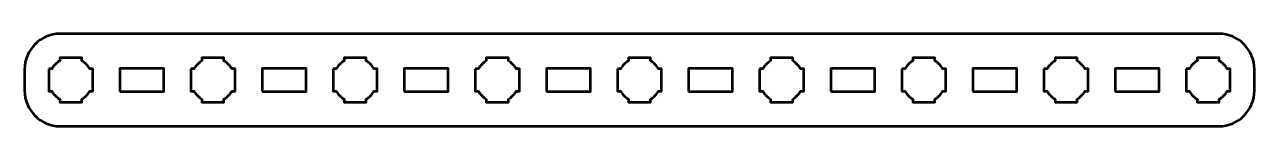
# Model space of a CAD drawing. Header units: centimetres. Extents: x -19.1 to -1.9, y -15.5 to -14.2.
import ezdxf

# ---------------------------------------------------------------- set-up
doc = ezdxf.new("R2010")
doc.units = ezdxf.units.CM
doc.header["$MEASUREMENT"] = 0
doc.layers.add('Layer 1', color=7, linetype='Continuous')

msp = doc.modelspace()

# ---------------------------------------------------------------- linework, layer by layer
at = {"layer": 'Layer 1', "color": 250, "lineweight": 53}
for points in [[(-17.81, -15.01), (-17.19, -15.01), (-17.19, -14.69), (-17.81, -14.69), (-17.81, -15.01)], [(-15.81, -15.01), (-15.19, -15.01), (-15.19, -14.69), (-15.81, -14.69), (-15.81, -15.01)], [(-13.81, -15.01), (-13.19, -15.01), (-13.19, -14.69), (-13.81, -14.69), (-13.81, -15.01)], [(-11.81, -15.01), (-11.19, -15.01), (-11.19, -14.69), (-11.81, -14.69), (-11.81, -15.01)], [(-9.81, -15.01), (-9.19, -15.01), (-9.19, -14.69), (-9.81, -14.69), (-9.81, -15.01)], [(-7.81, -15.01), (-7.19, -15.01), (-7.19, -14.69), (-7.81, -14.69), (-7.81, -15.01)], [(-5.81, -15.01), (-5.19, -15.01), (-5.19, -14.69), (-5.81, -14.69), (-5.81, -15.01)], [(-3.81, -15.01), (-3.19, -15.01), (-3.19, -14.69), (-3.81, -14.69), (-3.81, -15.01)]]:
    msp.add_lwpolyline(points, close=True, dxfattribs=at)
msp.add_open_spline([(-19.15, -15), (-19.15, -15), (-19.15, -14.7), (-19.15, -14.7), (-19.15, -14.7), (-19.15, -14.42391), (-18.92609, -14.2), (-18.65, -14.2), (-18.65, -14.2), (-18.65, -14.2), (-2.35, -14.2), (-2.35, -14.2), (-2.35, -14.2), (-2.07391, -14.2), (-1.85, -14.42391), (-1.85, -14.7), (-1.85, -14.7), (-1.85, -14.7), (-1.85, -15), (-1.85, -15), (-1.85, -15), (-1.85, -15.27609), (-2.07391, -15.5), (-2.35, -15.5), (-2.35, -15.5), (-2.35, -15.5), (-18.65, -15.5), (-18.65, -15.5), (-18.65, -15.5), (-18.92609, -15.5), (-19.15, -15.27609), (-19.15, -15)], degree=3, knots=[0, 0, 0, 0, 0.125, 0.125, 0.125, 0.125, 0.25, 0.25, 0.25, 0.25, 0.375, 0.375, 0.375, 0.375, 0.5, 0.5, 0.5, 0.5, 0.625, 0.625, 0.625, 0.625, 0.75, 0.75, 0.75, 0.75, 0.875, 0.875, 0.875, 0.875, 1, 1, 1, 1], dxfattribs=at)
at = {"layer": 'Layer 1', "lineweight": 53}
for points in [[(-18.81, -14.695), (-18.81, -14.695), (-18.76851, -14.695), (-18.76851, -14.695), (-18.76851, -14.695), (-18.74128, -14.64795), (-18.70205, -14.60872), (-18.655, -14.58149), (-18.655, -14.58149), (-18.655, -14.58149), (-18.655, -14.54), (-18.655, -14.54), (-18.655, -14.54), (-18.655, -14.54), (-18.5, -14.54), (-18.5, -14.54), (-18.5, -14.54), (-18.5, -14.54), (-18.345, -14.54), (-18.345, -14.54), (-18.345, -14.54), (-18.345, -14.54), (-18.345, -14.58149), (-18.345, -14.58149), (-18.345, -14.58149), (-18.29795, -14.60872), (-18.25872, -14.64795), (-18.23149, -14.695), (-18.23149, -14.695), (-18.23149, -14.695), (-18.19, -14.695), (-18.19, -14.695), (-18.19, -14.695), (-18.19, -14.695), (-18.19, -14.85), (-18.19, -14.85), (-18.19, -14.85), (-18.19, -14.85), (-18.19, -15.005), (-18.19, -15.005), (-18.19, -15.005), (-18.19, -15.005), (-18.23149, -15.005), (-18.23149, -15.005), (-18.23149, -15.005), (-18.25872, -15.05205), (-18.29795, -15.09128), (-18.345, -15.11851), (-18.345, -15.11851), (-18.345, -15.11851), (-18.345, -15.16), (-18.345, -15.16), (-18.345, -15.16), (-18.345, -15.16), (-18.5, -15.16), (-18.5, -15.16), (-18.5, -15.16), (-18.5, -15.16), (-18.655, -15.16), (-18.655, -15.16), (-18.655, -15.16), (-18.655, -15.16), (-18.655, -15.11851), (-18.655, -15.11851), (-18.655, -15.11851), (-18.70205, -15.09128), (-18.74128, -15.05205), (-18.76851, -15.005), (-18.76851, -15.005), (-18.76851, -15.005), (-18.81, -15.005), (-18.81, -15.005), (-18.81, -15.005), (-18.81, -15.005), (-18.81, -14.85), (-18.81, -14.85), (-18.81, -14.85), (-18.81, -14.85), (-18.81, -14.695), (-18.81, -14.695)], [(-16.81, -14.695), (-16.81, -14.695), (-16.76851, -14.695), (-16.76851, -14.695), (-16.76851, -14.695), (-16.74128, -14.64795), (-16.70205, -14.60872), (-16.655, -14.58149), (-16.655, -14.58149), (-16.655, -14.58149), (-16.655, -14.54), (-16.655, -14.54), (-16.655, -14.54), (-16.655, -14.54), (-16.5, -14.54), (-16.5, -14.54), (-16.5, -14.54), (-16.5, -14.54), (-16.345, -14.54), (-16.345, -14.54), (-16.345, -14.54), (-16.345, -14.54), (-16.345, -14.58149), (-16.345, -14.58149), (-16.345, -14.58149), (-16.29795, -14.60872), (-16.25872, -14.64795), (-16.23149, -14.695), (-16.23149, -14.695), (-16.23149, -14.695), (-16.19, -14.695), (-16.19, -14.695), (-16.19, -14.695), (-16.19, -14.695), (-16.19, -14.85), (-16.19, -14.85), (-16.19, -14.85), (-16.19, -14.85), (-16.19, -15.005), (-16.19, -15.005), (-16.19, -15.005), (-16.19, -15.005), (-16.23149, -15.005), (-16.23149, -15.005), (-16.23149, -15.005), (-16.25872, -15.05205), (-16.29795, -15.09128), (-16.345, -15.11851), (-16.345, -15.11851), (-16.345, -15.11851), (-16.345, -15.16), (-16.345, -15.16), (-16.345, -15.16), (-16.345, -15.16), (-16.5, -15.16), (-16.5, -15.16), (-16.5, -15.16), (-16.5, -15.16), (-16.655, -15.16), (-16.655, -15.16), (-16.655, -15.16), (-16.655, -15.16), (-16.655, -15.11851), (-16.655, -15.11851), (-16.655, -15.11851), (-16.70205, -15.09128), (-16.74128, -15.05205), (-16.76851, -15.005), (-16.76851, -15.005), (-16.76851, -15.005), (-16.81, -15.005), (-16.81, -15.005), (-16.81, -15.005), (-16.81, -15.005), (-16.81, -14.85), (-16.81, -14.85), (-16.81, -14.85), (-16.81, -14.85), (-16.81, -14.695), (-16.81, -14.695)], [(-14.81, -14.695), (-14.81, -14.695), (-14.76851, -14.695), (-14.76851, -14.695), (-14.76851, -14.695), (-14.74128, -14.64795), (-14.70205, -14.60872), (-14.655, -14.58149), (-14.655, -14.58149), (-14.655, -14.58149), (-14.655, -14.54), (-14.655, -14.54), (-14.655, -14.54), (-14.655, -14.54), (-14.5, -14.54), (-14.5, -14.54), (-14.5, -14.54), (-14.5, -14.54), (-14.345, -14.54), (-14.345, -14.54), (-14.345, -14.54), (-14.345, -14.54), (-14.345, -14.58149), (-14.345, -14.58149), (-14.345, -14.58149), (-14.29795, -14.60872), (-14.25872, -14.64795), (-14.23149, -14.695), (-14.23149, -14.695), (-14.23149, -14.695), (-14.19, -14.695), (-14.19, -14.695), (-14.19, -14.695), (-14.19, -14.695), (-14.19, -14.85), (-14.19, -14.85), (-14.19, -14.85), (-14.19, -14.85), (-14.19, -15.005), (-14.19, -15.005), (-14.19, -15.005), (-14.19, -15.005), (-14.23149, -15.005), (-14.23149, -15.005), (-14.23149, -15.005), (-14.25872, -15.05205), (-14.29795, -15.09128), (-14.345, -15.11851), (-14.345, -15.11851), (-14.345, -15.11851), (-14.345, -15.16), (-14.345, -15.16), (-14.345, -15.16), (-14.345, -15.16), (-14.5, -15.16), (-14.5, -15.16), (-14.5, -15.16), (-14.5, -15.16), (-14.655, -15.16), (-14.655, -15.16), (-14.655, -15.16), (-14.655, -15.16), (-14.655, -15.11851), (-14.655, -15.11851), (-14.655, -15.11851), (-14.70205, -15.09128), (-14.74128, -15.05205), (-14.76851, -15.005), (-14.76851, -15.005), (-14.76851, -15.005), (-14.81, -15.005), (-14.81, -15.005), (-14.81, -15.005), (-14.81, -15.005), (-14.81, -14.85), (-14.81, -14.85), (-14.81, -14.85), (-14.81, -14.85), (-14.81, -14.695), (-14.81, -14.695)], [(-12.81, -14.695), (-12.81, -14.695), (-12.76851, -14.695), (-12.76851, -14.695), (-12.76851, -14.695), (-12.74128, -14.64795), (-12.70205, -14.60872), (-12.655, -14.58149), (-12.655, -14.58149), (-12.655, -14.58149), (-12.655, -14.54), (-12.655, -14.54), (-12.655, -14.54), (-12.655, -14.54), (-12.5, -14.54), (-12.5, -14.54), (-12.5, -14.54), (-12.5, -14.54), (-12.345, -14.54), (-12.345, -14.54), (-12.345, -14.54), (-12.345, -14.54), (-12.345, -14.58149), (-12.345, -14.58149), (-12.345, -14.58149), (-12.29795, -14.60872), (-12.25872, -14.64795), (-12.23149, -14.695), (-12.23149, -14.695), (-12.23149, -14.695), (-12.19, -14.695), (-12.19, -14.695), (-12.19, -14.695), (-12.19, -14.695), (-12.19, -14.85), (-12.19, -14.85), (-12.19, -14.85), (-12.19, -14.85), (-12.19, -15.005), (-12.19, -15.005), (-12.19, -15.005), (-12.19, -15.005), (-12.23149, -15.005), (-12.23149, -15.005), (-12.23149, -15.005), (-12.25872, -15.05205), (-12.29795, -15.09128), (-12.345, -15.11851), (-12.345, -15.11851), (-12.345, -15.11851), (-12.345, -15.16), (-12.345, -15.16), (-12.345, -15.16), (-12.345, -15.16), (-12.5, -15.16), (-12.5, -15.16), (-12.5, -15.16), (-12.5, -15.16), (-12.655, -15.16), (-12.655, -15.16), (-12.655, -15.16), (-12.655, -15.16), (-12.655, -15.11851), (-12.655, -15.11851), (-12.655, -15.11851), (-12.70205, -15.09128), (-12.74128, -15.05205), (-12.76851, -15.005), (-12.76851, -15.005), (-12.76851, -15.005), (-12.81, -15.005), (-12.81, -15.005), (-12.81, -15.005), (-12.81, -15.005), (-12.81, -14.85), (-12.81, -14.85), (-12.81, -14.85), (-12.81, -14.85), (-12.81, -14.695), (-12.81, -14.695)], [(-10.81, -14.695), (-10.81, -14.695), (-10.76851, -14.695), (-10.76851, -14.695), (-10.76851, -14.695), (-10.74128, -14.64795), (-10.70205, -14.60872), (-10.655, -14.58149), (-10.655, -14.58149), (-10.655, -14.58149), (-10.655, -14.54), (-10.655, -14.54), (-10.655, -14.54), (-10.655, -14.54), (-10.5, -14.54), (-10.5, -14.54), (-10.5, -14.54), (-10.5, -14.54), (-10.345, -14.54), (-10.345, -14.54), (-10.345, -14.54), (-10.345, -14.54), (-10.345, -14.58149), (-10.345, -14.58149), (-10.345, -14.58149), (-10.29795, -14.60872), (-10.25872, -14.64795), (-10.23149, -14.695), (-10.23149, -14.695), (-10.23149, -14.695), (-10.19, -14.695), (-10.19, -14.695), (-10.19, -14.695), (-10.19, -14.695), (-10.19, -14.85), (-10.19, -14.85), (-10.19, -14.85), (-10.19, -14.85), (-10.19, -15.005), (-10.19, -15.005), (-10.19, -15.005), (-10.19, -15.005), (-10.23149, -15.005), (-10.23149, -15.005), (-10.23149, -15.005), (-10.25872, -15.05205), (-10.29795, -15.09128), (-10.345, -15.11851), (-10.345, -15.11851), (-10.345, -15.11851), (-10.345, -15.16), (-10.345, -15.16), (-10.345, -15.16), (-10.345, -15.16), (-10.5, -15.16), (-10.5, -15.16), (-10.5, -15.16), (-10.5, -15.16), (-10.655, -15.16), (-10.655, -15.16), (-10.655, -15.16), (-10.655, -15.16), (-10.655, -15.11851), (-10.655, -15.11851), (-10.655, -15.11851), (-10.70205, -15.09128), (-10.74128, -15.05205), (-10.76851, -15.005), (-10.76851, -15.005), (-10.76851, -15.005), (-10.81, -15.005), (-10.81, -15.005), (-10.81, -15.005), (-10.81, -15.005), (-10.81, -14.85), (-10.81, -14.85), (-10.81, -14.85), (-10.81, -14.85), (-10.81, -14.695), (-10.81, -14.695)], [(-8.81, -14.695), (-8.81, -14.695), (-8.76851, -14.695), (-8.76851, -14.695), (-8.76851, -14.695), (-8.74128, -14.64795), (-8.70205, -14.60872), (-8.655, -14.58149), (-8.655, -14.58149), (-8.655, -14.58149), (-8.655, -14.54), (-8.655, -14.54), (-8.655, -14.54), (-8.655, -14.54), (-8.5, -14.54), (-8.5, -14.54), (-8.5, -14.54), (-8.5, -14.54), (-8.345, -14.54), (-8.345, -14.54), (-8.345, -14.54), (-8.345, -14.54), (-8.345, -14.58149), (-8.345, -14.58149), (-8.345, -14.58149), (-8.29795, -14.60872), (-8.25872, -14.64795), (-8.23149, -14.695), (-8.23149, -14.695), (-8.23149, -14.695), (-8.19, -14.695), (-8.19, -14.695), (-8.19, -14.695), (-8.19, -14.695), (-8.19, -14.85), (-8.19, -14.85), (-8.19, -14.85), (-8.19, -14.85), (-8.19, -15.005), (-8.19, -15.005), (-8.19, -15.005), (-8.19, -15.005), (-8.23149, -15.005), (-8.23149, -15.005), (-8.23149, -15.005), (-8.25872, -15.05205), (-8.29795, -15.09128), (-8.345, -15.11851), (-8.345, -15.11851), (-8.345, -15.11851), (-8.345, -15.16), (-8.345, -15.16), (-8.345, -15.16), (-8.345, -15.16), (-8.5, -15.16), (-8.5, -15.16), (-8.5, -15.16), (-8.5, -15.16), (-8.655, -15.16), (-8.655, -15.16), (-8.655, -15.16), (-8.655, -15.16), (-8.655, -15.11851), (-8.655, -15.11851), (-8.655, -15.11851), (-8.70205, -15.09128), (-8.74128, -15.05205), (-8.76851, -15.005), (-8.76851, -15.005), (-8.76851, -15.005), (-8.81, -15.005), (-8.81, -15.005), (-8.81, -15.005), (-8.81, -15.005), (-8.81, -14.85), (-8.81, -14.85), (-8.81, -14.85), (-8.81, -14.85), (-8.81, -14.695), (-8.81, -14.695)], [(-6.81, -14.695), (-6.81, -14.695), (-6.76851, -14.695), (-6.76851, -14.695), (-6.76851, -14.695), (-6.74128, -14.64795), (-6.70205, -14.60872), (-6.655, -14.58149), (-6.655, -14.58149), (-6.655, -14.58149), (-6.655, -14.54), (-6.655, -14.54), (-6.655, -14.54), (-6.655, -14.54), (-6.5, -14.54), (-6.5, -14.54), (-6.5, -14.54), (-6.5, -14.54), (-6.345, -14.54), (-6.345, -14.54), (-6.345, -14.54), (-6.345, -14.54), (-6.345, -14.58149), (-6.345, -14.58149), (-6.345, -14.58149), (-6.29795, -14.60872), (-6.25872, -14.64795), (-6.23149, -14.695), (-6.23149, -14.695), (-6.23149, -14.695), (-6.19, -14.695), (-6.19, -14.695), (-6.19, -14.695), (-6.19, -14.695), (-6.19, -14.85), (-6.19, -14.85), (-6.19, -14.85), (-6.19, -14.85), (-6.19, -15.005), (-6.19, -15.005), (-6.19, -15.005), (-6.19, -15.005), (-6.23149, -15.005), (-6.23149, -15.005), (-6.23149, -15.005), (-6.25872, -15.05205), (-6.29795, -15.09128), (-6.345, -15.11851), (-6.345, -15.11851), (-6.345, -15.11851), (-6.345, -15.16), (-6.345, -15.16), (-6.345, -15.16), (-6.345, -15.16), (-6.5, -15.16), (-6.5, -15.16), (-6.5, -15.16), (-6.5, -15.16), (-6.655, -15.16), (-6.655, -15.16), (-6.655, -15.16), (-6.655, -15.16), (-6.655, -15.11851), (-6.655, -15.11851), (-6.655, -15.11851), (-6.70205, -15.09128), (-6.74128, -15.05205), (-6.76851, -15.005), (-6.76851, -15.005), (-6.76851, -15.005), (-6.81, -15.005), (-6.81, -15.005), (-6.81, -15.005), (-6.81, -15.005), (-6.81, -14.85), (-6.81, -14.85), (-6.81, -14.85), (-6.81, -14.85), (-6.81, -14.695), (-6.81, -14.695)], [(-4.81, -14.695), (-4.81, -14.695), (-4.76851, -14.695), (-4.76851, -14.695), (-4.76851, -14.695), (-4.74128, -14.64795), (-4.70205, -14.60872), (-4.655, -14.58149), (-4.655, -14.58149), (-4.655, -14.58149), (-4.655, -14.54), (-4.655, -14.54), (-4.655, -14.54), (-4.655, -14.54), (-4.5, -14.54), (-4.5, -14.54), (-4.5, -14.54), (-4.5, -14.54), (-4.345, -14.54), (-4.345, -14.54), (-4.345, -14.54), (-4.345, -14.54), (-4.345, -14.58149), (-4.345, -14.58149), (-4.345, -14.58149), (-4.29795, -14.60872), (-4.25872, -14.64795), (-4.23149, -14.695), (-4.23149, -14.695), (-4.23149, -14.695), (-4.19, -14.695), (-4.19, -14.695), (-4.19, -14.695), (-4.19, -14.695), (-4.19, -14.85), (-4.19, -14.85), (-4.19, -14.85), (-4.19, -14.85), (-4.19, -15.005), (-4.19, -15.005), (-4.19, -15.005), (-4.19, -15.005), (-4.23149, -15.005), (-4.23149, -15.005), (-4.23149, -15.005), (-4.25872, -15.05205), (-4.29795, -15.09128), (-4.345, -15.11851), (-4.345, -15.11851), (-4.345, -15.11851), (-4.345, -15.16), (-4.345, -15.16), (-4.345, -15.16), (-4.345, -15.16), (-4.5, -15.16), (-4.5, -15.16), (-4.5, -15.16), (-4.5, -15.16), (-4.655, -15.16), (-4.655, -15.16), (-4.655, -15.16), (-4.655, -15.16), (-4.655, -15.11851), (-4.655, -15.11851), (-4.655, -15.11851), (-4.70205, -15.09128), (-4.74128, -15.05205), (-4.76851, -15.005), (-4.76851, -15.005), (-4.76851, -15.005), (-4.81, -15.005), (-4.81, -15.005), (-4.81, -15.005), (-4.81, -15.005), (-4.81, -14.85), (-4.81, -14.85), (-4.81, -14.85), (-4.81, -14.85), (-4.81, -14.695), (-4.81, -14.695)], [(-2.81, -14.695), (-2.81, -14.695), (-2.76851, -14.695), (-2.76851, -14.695), (-2.76851, -14.695), (-2.74128, -14.64795), (-2.70205, -14.60872), (-2.655, -14.58149), (-2.655, -14.58149), (-2.655, -14.58149), (-2.655, -14.54), (-2.655, -14.54), (-2.655, -14.54), (-2.655, -14.54), (-2.5, -14.54), (-2.5, -14.54), (-2.5, -14.54), (-2.5, -14.54), (-2.345, -14.54), (-2.345, -14.54), (-2.345, -14.54), (-2.345, -14.54), (-2.345, -14.58149), (-2.345, -14.58149), (-2.345, -14.58149), (-2.29795, -14.60872), (-2.25872, -14.64795), (-2.23149, -14.695), (-2.23149, -14.695), (-2.23149, -14.695), (-2.19, -14.695), (-2.19, -14.695), (-2.19, -14.695), (-2.19, -14.695), (-2.19, -14.85), (-2.19, -14.85), (-2.19, -14.85), (-2.19, -14.85), (-2.19, -15.005), (-2.19, -15.005), (-2.19, -15.005), (-2.19, -15.005), (-2.23149, -15.005), (-2.23149, -15.005), (-2.23149, -15.005), (-2.25872, -15.05205), (-2.29795, -15.09128), (-2.345, -15.11851), (-2.345, -15.11851), (-2.345, -15.11851), (-2.345, -15.16), (-2.345, -15.16), (-2.345, -15.16), (-2.345, -15.16), (-2.5, -15.16), (-2.5, -15.16), (-2.5, -15.16), (-2.5, -15.16), (-2.655, -15.16), (-2.655, -15.16), (-2.655, -15.16), (-2.655, -15.16), (-2.655, -15.11851), (-2.655, -15.11851), (-2.655, -15.11851), (-2.70205, -15.09128), (-2.74128, -15.05205), (-2.76851, -15.005), (-2.76851, -15.005), (-2.76851, -15.005), (-2.81, -15.005), (-2.81, -15.005), (-2.81, -15.005), (-2.81, -15.005), (-2.81, -14.85), (-2.81, -14.85), (-2.81, -14.85), (-2.81, -14.85), (-2.81, -14.695), (-2.81, -14.695)]]:
    msp.add_open_spline(points, degree=3, knots=[0, 0, 0, 0, 0.05, 0.05, 0.05, 0.05, 0.1, 0.1, 0.1, 0.1, 0.15, 0.15, 0.15, 0.15, 0.2, 0.2, 0.2, 0.2, 0.25, 0.25, 0.25, 0.25, 0.3, 0.3, 0.3, 0.3, 0.35, 0.35, 0.35, 0.35, 0.4, 0.4, 0.4, 0.4, 0.45, 0.45, 0.45, 0.45, 0.5, 0.5, 0.5, 0.5, 0.55, 0.55, 0.55, 0.55, 0.6, 0.6, 0.6, 0.6, 0.65, 0.65, 0.65, 0.65, 0.7, 0.7, 0.7, 0.7, 0.75, 0.75, 0.75, 0.75, 0.8, 0.8, 0.8, 0.8, 0.85, 0.85, 0.85, 0.85, 0.9, 0.9, 0.9, 0.9, 0.95, 0.95, 0.95, 0.95, 1, 1, 1, 1], dxfattribs=at)

doc.saveas('drawing.dxf')
